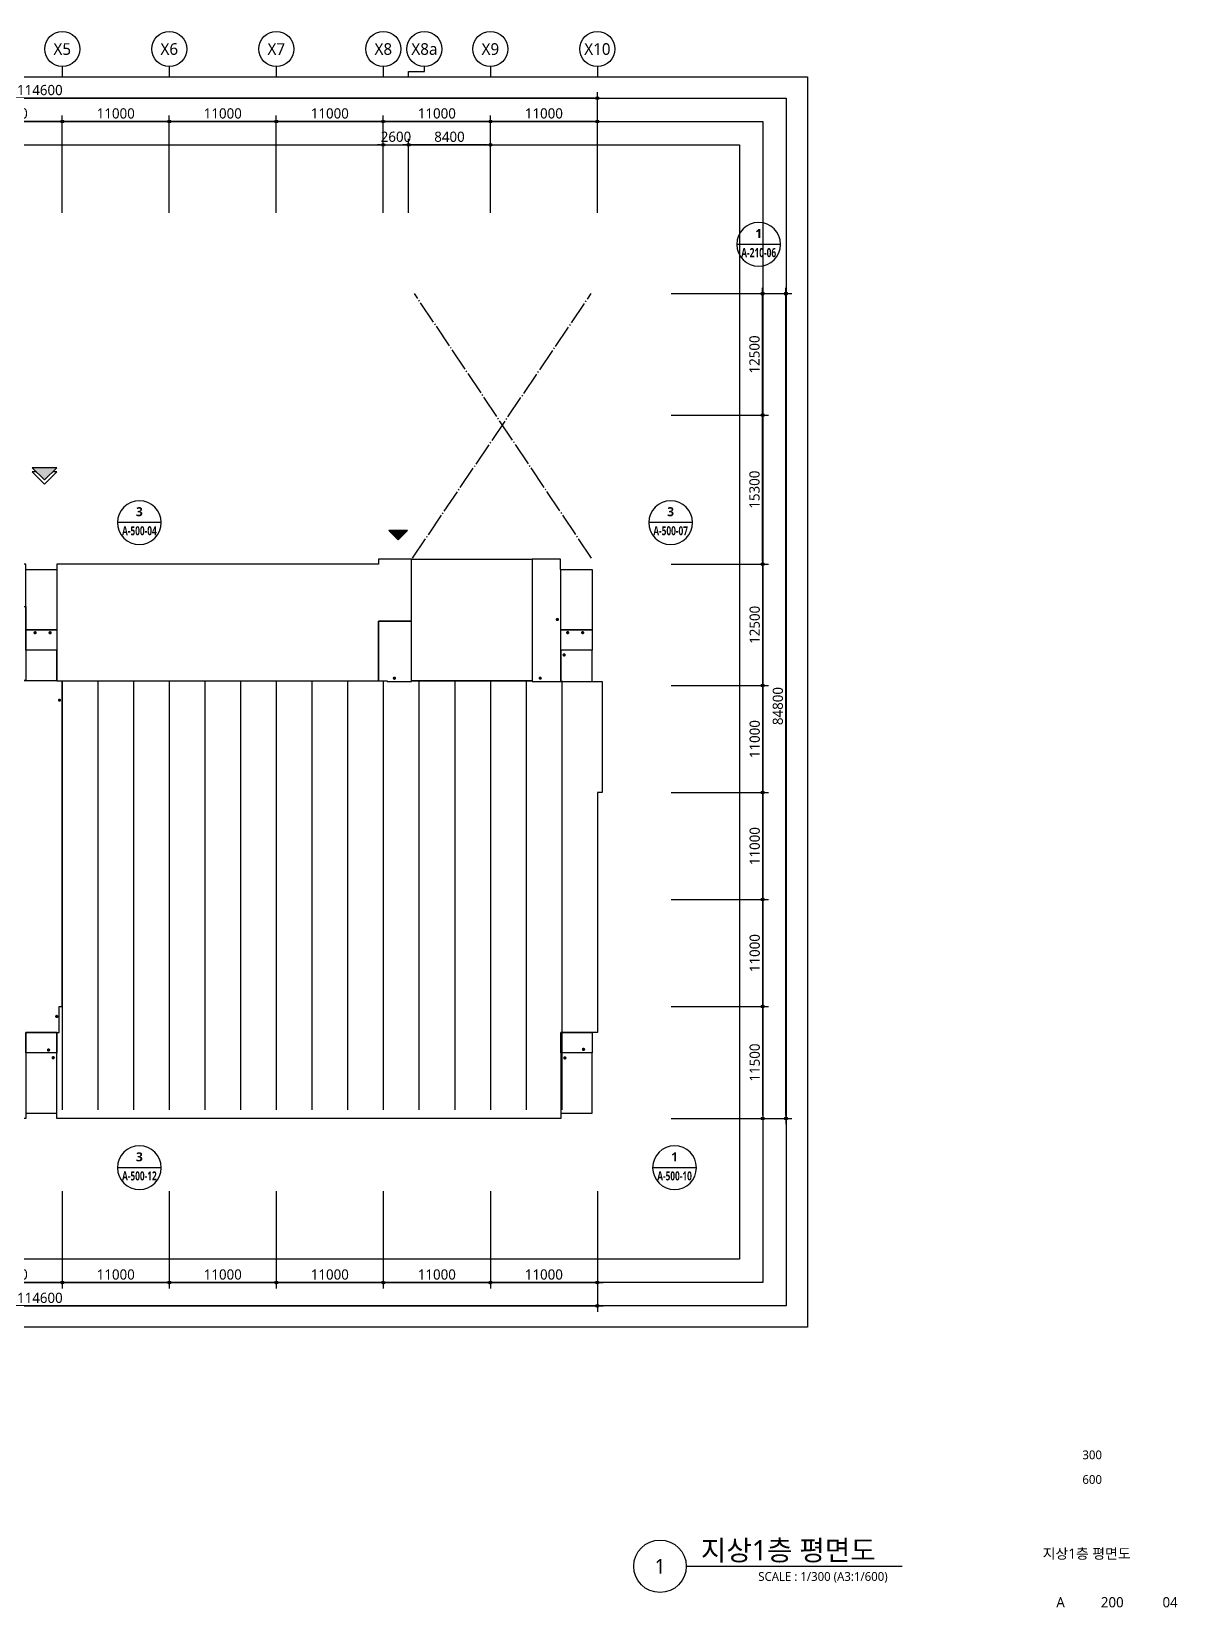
# Model space of a CAD drawing. Header units: millimetres. Extents: x -867282 to 190005487, y -1022614 to 455456909.
# Drawn here: x -753998 to -636221, y -1022614 to -860588 of the extents above; entities that cross this region are included whole.
import ezdxf
from ezdxf.enums import TextEntityAlignment as Align

# ---------------------------------------------------------------- set-up
doc = ezdxf.new("R2010")
doc.units = ezdxf.units.MM
doc.header["$LTSCALE"] = 400
doc.header["$MEASUREMENT"] = 0
doc.header["$PDSIZE"] = -10
doc.linetypes.add('STD_SHAFT', pattern=[7.3, 6, -0.5, 0.3, -0.5])
doc.layers.get('0').update_dxf_attribs({"linetype": 'CONTINUOUS'})
doc.layers.get('Defpoints').update_dxf_attribs({"color": 153, "linetype": 'CONTINUOUS'})
for name, color, linetype in [('A-ANNO-ENT', 1, 'CONTINUOUS'), ('A-ANNO-TEXT1', 7, 'CONTINUOUS'), ('A-ANNO-TITL', 7, 'CONTINUOUS'), ('A-FLOR-MARK-ARCH', 1, 'CONTINUOUS'), ('A-FLOR-OPEN-BELO', 6, 'STD_SHAFT'), ('A-ST-AXIS-BUB', 7, 'CONTINUOUS'), ('A-ST-AXIS-DIM', 7, 'CONTINUOUS'), ('AA-MKXS', 3, 'CONTINUOUS'), ('AA-XXXX-TXT1', 2, 'CONTINUOUS'), ('heb', 30, 'CONTINUOUS')]:
    doc.layers.add(name, color=color, linetype=linetype)
doc.layers.add('Defpoint', color=161, linetype='CONTINUOUS', plot=False)
doc.layers.add('면적', color=210, linetype='CONTINUOUS', plot=False)
doc.styles.add('2020음성 1차', font='')
doc.styles.add('SAMOO', font='romans.shx', dxfattribs={"bigfont": 'whgtxt.shx'})
doc.styles.add('SH_대대리576', font='malgun.ttf')
doc.styles.get('2020음성 1차').set_extended_font_data('NanumGothic', bold=True)
doc.dimstyles.new('SHP 600', dxfattribs={"dimscale": 300, "dimtxt": 3.5, "dimasz": 1, "dimexe": 2, "dimexo": 2, "dimgap": 1, "dimtad": 1, "dimdec": 0, "dimzin": 0, "dimdsep": 46, "dimtxsty": 'SH_대대리576', "dimblk": 'DIMDOT', "dimcen": 0.09, "dimclrt": 3, "dimadec": 0, "dimazin": 1, "dimtfac": 1, "dimtdec": 0, "dimtix": 1, "dimtmove": 2, "dimatfit": 0, "dimldrblk": 'DIMDOT', "dimfxl": 1, "dimtolj": 1, "dimtzin": 0, "dimarcsym": 0})

# ---------------------------------------------------------------- blocks, each defined once
blk = doc.blocks.new('DIMDOT')
at = {"color": 0}
blk.add_line((-2, 0), (2, 0), dxfattribs=at)
for radius in [0.5, 0.25]:
    blk.add_circle((0, 0), radius, dxfattribs=at)
blk = doc.blocks.new('*D659')
at = {"layer": 'A-ST-AXIS-DIM', "color": 0, "lineweight": -2, "transparency": 16777216}
for p, q in [((-810441, -879238), (-810441, -866838)), ((-696141, -867438), (-810141, -867438)), ((-695841, -879238), (-695841, -866838))]:
    blk.add_line(p, q, dxfattribs=at)
at = {"layer": 'Defpoints', "color": 0, "transparency": 16777216}
for p in [(-810441, -867438), (-810441, -879838), (-695841, -879838)]:
    blk.add_point(p, dxfattribs=at)
at = {"layer": 'A-ST-AXIS-DIM', "color": 0, "lineweight": -2, "transparency": 16777216, "xscale": 300, "yscale": 300, "zscale": 300, "rotation": 180}
blk.add_blockref('DIMDOT', (-810441, -867438), dxfattribs=at)
at = {"layer": 'A-ST-AXIS-DIM', "color": 0, "lineweight": -2, "transparency": 16777216, "xscale": 300, "yscale": 300, "zscale": 300}
blk.add_blockref('DIMDOT', (-695841, -867438), dxfattribs=at)
at = {"layer": 'A-ST-AXIS-DIM', "color": 3, "transparency": 16777216, "insert": (-753141, -866613), "char_height": 1050, "attachment_point": 5, "style": 'SH_대대리576'}
blk.add_mtext('\\A1;114600', dxfattribs=at)
blk = doc.blocks.new('*D663')
at = {"layer": 'A-ST-AXIS-DIM', "color": 0, "lineweight": -2, "transparency": 16777216}
for p, q in [((-761841, -879238), (-761841, -869238)), ((-751141, -869838), (-761541, -869838)), ((-750841, -879238), (-750841, -869238))]:
    blk.add_line(p, q, dxfattribs=at)
at = {"layer": 'Defpoints', "color": 0, "transparency": 16777216}
for p in [(-761841, -869838), (-761841, -879838), (-750841, -879838)]:
    blk.add_point(p, dxfattribs=at)
at = {"layer": 'A-ST-AXIS-DIM', "color": 0, "lineweight": -2, "transparency": 16777216, "xscale": 300, "yscale": 300, "zscale": 300, "rotation": 180}
blk.add_blockref('DIMDOT', (-761841, -869838), dxfattribs=at)
at = {"layer": 'A-ST-AXIS-DIM', "color": 0, "lineweight": -2, "transparency": 16777216, "xscale": 300, "yscale": 300, "zscale": 300}
blk.add_blockref('DIMDOT', (-750841, -869838), dxfattribs=at)
at = {"layer": 'A-ST-AXIS-DIM', "color": 3, "transparency": 16777216, "insert": (-756341, -869013), "char_height": 1050, "attachment_point": 5, "style": 'SH_대대리576'}
blk.add_mtext('\\A1;11000', dxfattribs=at)
blk = doc.blocks.new('*D664')
at = {"layer": 'A-ST-AXIS-DIM', "color": 0, "lineweight": -2, "transparency": 16777216}
for p, q in [((-750841, -879238), (-750841, -869238)), ((-740141, -869838), (-750541, -869838)), ((-739841, -879238), (-739841, -869238))]:
    blk.add_line(p, q, dxfattribs=at)
at = {"layer": 'Defpoints', "color": 0, "transparency": 16777216}
for p in [(-750841, -869838), (-750841, -879838), (-739841, -879838)]:
    blk.add_point(p, dxfattribs=at)
at = {"layer": 'A-ST-AXIS-DIM', "color": 0, "lineweight": -2, "transparency": 16777216, "xscale": 300, "yscale": 300, "zscale": 300, "rotation": 180}
blk.add_blockref('DIMDOT', (-750841, -869838), dxfattribs=at)
at = {"layer": 'A-ST-AXIS-DIM', "color": 0, "lineweight": -2, "transparency": 16777216, "xscale": 300, "yscale": 300, "zscale": 300}
blk.add_blockref('DIMDOT', (-739841, -869838), dxfattribs=at)
at = {"layer": 'A-ST-AXIS-DIM', "color": 3, "transparency": 16777216, "insert": (-745341, -869013), "char_height": 1050, "attachment_point": 5, "style": 'SH_대대리576'}
blk.add_mtext('\\A1;11000', dxfattribs=at)
blk = doc.blocks.new('*D665')
at = {"layer": 'A-ST-AXIS-DIM', "color": 0, "lineweight": -2, "transparency": 16777216}
for p, q in [((-739841, -879238), (-739841, -869238)), ((-729141, -869838), (-739541, -869838)), ((-728841, -879238), (-728841, -869238))]:
    blk.add_line(p, q, dxfattribs=at)
at = {"layer": 'Defpoints', "color": 0, "transparency": 16777216}
for p in [(-739841, -869838), (-739841, -879838), (-728841, -879838)]:
    blk.add_point(p, dxfattribs=at)
at = {"layer": 'A-ST-AXIS-DIM', "color": 0, "lineweight": -2, "transparency": 16777216, "xscale": 300, "yscale": 300, "zscale": 300, "rotation": 180}
blk.add_blockref('DIMDOT', (-739841, -869838), dxfattribs=at)
at = {"layer": 'A-ST-AXIS-DIM', "color": 0, "lineweight": -2, "transparency": 16777216, "xscale": 300, "yscale": 300, "zscale": 300}
blk.add_blockref('DIMDOT', (-728841, -869838), dxfattribs=at)
at = {"layer": 'A-ST-AXIS-DIM', "color": 3, "transparency": 16777216, "insert": (-734341, -869013), "char_height": 1050, "attachment_point": 5, "style": 'SH_대대리576'}
blk.add_mtext('\\A1;11000', dxfattribs=at)
blk = doc.blocks.new('*D666')
at = {"layer": 'A-ST-AXIS-DIM', "color": 0, "lineweight": -2, "transparency": 16777216}
for p, q in [((-728841, -879238), (-728841, -869238)), ((-718141, -869838), (-728541, -869838)), ((-717841, -879238), (-717841, -869238))]:
    blk.add_line(p, q, dxfattribs=at)
at = {"layer": 'Defpoints', "color": 0, "transparency": 16777216}
for p in [(-728841, -869838), (-728841, -879838), (-717841, -879838)]:
    blk.add_point(p, dxfattribs=at)
at = {"layer": 'A-ST-AXIS-DIM', "color": 0, "lineweight": -2, "transparency": 16777216, "xscale": 300, "yscale": 300, "zscale": 300, "rotation": 180}
blk.add_blockref('DIMDOT', (-728841, -869838), dxfattribs=at)
at = {"layer": 'A-ST-AXIS-DIM', "color": 0, "lineweight": -2, "transparency": 16777216, "xscale": 300, "yscale": 300, "zscale": 300}
blk.add_blockref('DIMDOT', (-717841, -869838), dxfattribs=at)
at = {"layer": 'A-ST-AXIS-DIM', "color": 3, "transparency": 16777216, "insert": (-723341, -869013), "char_height": 1050, "attachment_point": 5, "style": 'SH_대대리576'}
blk.add_mtext('\\A1;11000', dxfattribs=at)
blk = doc.blocks.new('*D667')
at = {"layer": 'A-ST-AXIS-DIM', "color": 0, "lineweight": -2, "transparency": 16777216}
for p, q in [((-717841, -879238), (-717841, -869238)), ((-707141, -869838), (-717541, -869838)), ((-706841, -879238), (-706841, -869238))]:
    blk.add_line(p, q, dxfattribs=at)
at = {"layer": 'Defpoints', "color": 0, "transparency": 16777216}
for p in [(-717841, -869838), (-717841, -879838), (-706841, -879838)]:
    blk.add_point(p, dxfattribs=at)
at = {"layer": 'A-ST-AXIS-DIM', "color": 0, "lineweight": -2, "transparency": 16777216, "xscale": 300, "yscale": 300, "zscale": 300, "rotation": 180}
blk.add_blockref('DIMDOT', (-717841, -869838), dxfattribs=at)
at = {"layer": 'A-ST-AXIS-DIM', "color": 0, "lineweight": -2, "transparency": 16777216, "xscale": 300, "yscale": 300, "zscale": 300}
blk.add_blockref('DIMDOT', (-706841, -869838), dxfattribs=at)
at = {"layer": 'A-ST-AXIS-DIM', "color": 3, "transparency": 16777216, "insert": (-712341, -869013), "char_height": 1050, "attachment_point": 5, "style": 'SH_대대리576'}
blk.add_mtext('\\A1;11000', dxfattribs=at)
blk = doc.blocks.new('*D668')
at = {"layer": 'A-ST-AXIS-DIM', "color": 0, "lineweight": -2, "transparency": 16777216}
for p, q in [((-706841, -879238), (-706841, -869238)), ((-696141, -869838), (-706541, -869838)), ((-695841, -879238), (-695841, -869238))]:
    blk.add_line(p, q, dxfattribs=at)
at = {"layer": 'Defpoints', "color": 0, "transparency": 16777216}
for p in [(-706841, -869838), (-706841, -879838), (-695841, -879838)]:
    blk.add_point(p, dxfattribs=at)
at = {"layer": 'A-ST-AXIS-DIM', "color": 0, "lineweight": -2, "transparency": 16777216, "xscale": 300, "yscale": 300, "zscale": 300, "rotation": 180}
blk.add_blockref('DIMDOT', (-706841, -869838), dxfattribs=at)
at = {"layer": 'A-ST-AXIS-DIM', "color": 0, "lineweight": -2, "transparency": 16777216, "xscale": 300, "yscale": 300, "zscale": 300}
blk.add_blockref('DIMDOT', (-695841, -869838), dxfattribs=at)
at = {"layer": 'A-ST-AXIS-DIM', "color": 3, "transparency": 16777216, "insert": (-701341, -869013), "char_height": 1050, "attachment_point": 5, "style": 'SH_대대리576'}
blk.add_mtext('\\A1;11000', dxfattribs=at)
blk = doc.blocks.new('*D678')
at = {"layer": 'A-ST-AXIS-DIM', "color": 0, "lineweight": -2, "transparency": 16777216}
for p, q in [((-688266, -887538), (-678266, -887538)), ((-678866, -899738), (-678866, -887838)), ((-688266, -900038), (-678266, -900038))]:
    blk.add_line(p, q, dxfattribs=at)
at = {"layer": 'Defpoints', "color": 0, "transparency": 16777216}
for p in [(-688866, -887538), (-678866, -887538), (-688866, -900038)]:
    blk.add_point(p, dxfattribs=at)
at = {"layer": 'A-ST-AXIS-DIM', "color": 0, "lineweight": -2, "transparency": 16777216, "xscale": 300, "yscale": 300, "zscale": 300}
for p, rotation in [((-678866, -887538), 90), ((-678866, -900038), 270)]:
    blk.add_blockref('DIMDOT', p, dxfattribs=dict(at, rotation=rotation))
at = {"layer": 'A-ST-AXIS-DIM', "color": 3, "transparency": 16777216, "insert": (-679691, -893788), "char_height": 1050, "attachment_point": 5, "rotation": 90, "style": 'SH_대대리576'}
blk.add_mtext('\\A1;12500', dxfattribs=at)
blk = doc.blocks.new('*D679')
at = {"layer": 'A-ST-AXIS-DIM', "color": 0, "lineweight": -2, "transparency": 16777216}
for p, q in [((-688266, -900038), (-678266, -900038)), ((-678866, -915038), (-678866, -900338)), ((-688266, -915338), (-678266, -915338))]:
    blk.add_line(p, q, dxfattribs=at)
at = {"layer": 'Defpoints', "color": 0, "transparency": 16777216}
for p in [(-688866, -900038), (-678866, -900038), (-688866, -915338)]:
    blk.add_point(p, dxfattribs=at)
at = {"layer": 'A-ST-AXIS-DIM', "color": 0, "lineweight": -2, "transparency": 16777216, "xscale": 300, "yscale": 300, "zscale": 300}
for p, rotation in [((-678866, -900038), 90), ((-678866, -915338), 270)]:
    blk.add_blockref('DIMDOT', p, dxfattribs=dict(at, rotation=rotation))
at = {"layer": 'A-ST-AXIS-DIM', "color": 3, "transparency": 16777216, "insert": (-679691, -907688), "char_height": 1050, "attachment_point": 5, "rotation": 90, "style": 'SH_대대리576'}
blk.add_mtext('\\A1;15300', dxfattribs=at)
blk = doc.blocks.new('*D680')
at = {"layer": 'A-ST-AXIS-DIM', "color": 0, "lineweight": -2, "transparency": 16777216}
for p, q in [((-688241, -915338), (-678241, -915338)), ((-678841, -927538), (-678841, -915638)), ((-688241, -927838), (-678241, -927838))]:
    blk.add_line(p, q, dxfattribs=at)
at = {"layer": 'Defpoints', "color": 0, "transparency": 16777216}
for p in [(-688841, -915338), (-678841, -915338), (-688841, -927838)]:
    blk.add_point(p, dxfattribs=at)
at = {"layer": 'A-ST-AXIS-DIM', "color": 0, "lineweight": -2, "transparency": 16777216, "xscale": 300, "yscale": 300, "zscale": 300}
for p, rotation in [((-678841, -915338), 90), ((-678841, -927838), 270)]:
    blk.add_blockref('DIMDOT', p, dxfattribs=dict(at, rotation=rotation))
at = {"layer": 'A-ST-AXIS-DIM', "color": 3, "transparency": 16777216, "insert": (-679666, -921588), "char_height": 1050, "attachment_point": 5, "rotation": 90, "style": 'SH_대대리576'}
blk.add_mtext('\\A1;12500', dxfattribs=at)
blk = doc.blocks.new('*D681')
at = {"layer": 'A-ST-AXIS-DIM', "color": 0, "lineweight": -2, "transparency": 16777216}
for p, q in [((-688241, -927838), (-678241, -927838)), ((-678841, -938538), (-678841, -928138)), ((-688241, -938838), (-678241, -938838))]:
    blk.add_line(p, q, dxfattribs=at)
at = {"layer": 'Defpoints', "color": 0, "transparency": 16777216}
for p in [(-688841, -927838), (-678841, -927838), (-688841, -938838)]:
    blk.add_point(p, dxfattribs=at)
at = {"layer": 'A-ST-AXIS-DIM', "color": 0, "lineweight": -2, "transparency": 16777216, "xscale": 300, "yscale": 300, "zscale": 300}
for p, rotation in [((-678841, -927838), 90), ((-678841, -938838), 270)]:
    blk.add_blockref('DIMDOT', p, dxfattribs=dict(at, rotation=rotation))
at = {"layer": 'A-ST-AXIS-DIM', "color": 3, "transparency": 16777216, "insert": (-679666, -933338), "char_height": 1050, "attachment_point": 5, "rotation": 90, "style": 'SH_대대리576'}
blk.add_mtext('\\A1;11000', dxfattribs=at)
blk = doc.blocks.new('*D682')
at = {"layer": 'A-ST-AXIS-DIM', "color": 0, "lineweight": -2, "transparency": 16777216}
for p, q in [((-688241, -938838), (-678241, -938838)), ((-678841, -949538), (-678841, -939138)), ((-688241, -949838), (-678241, -949838))]:
    blk.add_line(p, q, dxfattribs=at)
at = {"layer": 'Defpoints', "color": 0, "transparency": 16777216}
for p in [(-688841, -938838), (-678841, -938838), (-688841, -949838)]:
    blk.add_point(p, dxfattribs=at)
at = {"layer": 'A-ST-AXIS-DIM', "color": 0, "lineweight": -2, "transparency": 16777216, "xscale": 300, "yscale": 300, "zscale": 300}
for p, rotation in [((-678841, -938838), 90), ((-678841, -949838), 270)]:
    blk.add_blockref('DIMDOT', p, dxfattribs=dict(at, rotation=rotation))
at = {"layer": 'A-ST-AXIS-DIM', "color": 3, "transparency": 16777216, "insert": (-679666, -944338), "char_height": 1050, "attachment_point": 5, "rotation": 90, "style": 'SH_대대리576'}
blk.add_mtext('\\A1;11000', dxfattribs=at)
blk = doc.blocks.new('*D683')
at = {"layer": 'A-ST-AXIS-DIM', "color": 0, "lineweight": -2, "transparency": 16777216}
for p, q in [((-688241, -949838), (-678241, -949838)), ((-678841, -960538), (-678841, -950138)), ((-688241, -960838), (-678241, -960838))]:
    blk.add_line(p, q, dxfattribs=at)
at = {"layer": 'Defpoints', "color": 0, "transparency": 16777216}
for p in [(-688841, -949838), (-678841, -949838), (-688841, -960838)]:
    blk.add_point(p, dxfattribs=at)
at = {"layer": 'A-ST-AXIS-DIM', "color": 0, "lineweight": -2, "transparency": 16777216, "xscale": 300, "yscale": 300, "zscale": 300}
for p, rotation in [((-678841, -949838), 90), ((-678841, -960838), 270)]:
    blk.add_blockref('DIMDOT', p, dxfattribs=dict(at, rotation=rotation))
at = {"layer": 'A-ST-AXIS-DIM', "color": 3, "transparency": 16777216, "insert": (-679666, -955338), "char_height": 1050, "attachment_point": 5, "rotation": 90, "style": 'SH_대대리576'}
blk.add_mtext('\\A1;11000', dxfattribs=at)
blk = doc.blocks.new('*D684')
at = {"layer": 'A-ST-AXIS-DIM', "color": 0, "lineweight": -2, "transparency": 16777216}
for p, q in [((-688241, -960838), (-678241, -960838)), ((-678841, -972038), (-678841, -961138)), ((-688241, -972338), (-678241, -972338))]:
    blk.add_line(p, q, dxfattribs=at)
at = {"layer": 'Defpoints', "color": 0, "transparency": 16777216}
for p in [(-688841, -960838), (-678841, -960838), (-688841, -972338)]:
    blk.add_point(p, dxfattribs=at)
at = {"layer": 'A-ST-AXIS-DIM', "color": 0, "lineweight": -2, "transparency": 16777216, "xscale": 300, "yscale": 300, "zscale": 300}
for p, rotation in [((-678841, -960838), 90), ((-678841, -972338), 270)]:
    blk.add_blockref('DIMDOT', p, dxfattribs=dict(at, rotation=rotation))
at = {"layer": 'A-ST-AXIS-DIM', "color": 3, "transparency": 16777216, "insert": (-679666, -966588), "char_height": 1050, "attachment_point": 5, "rotation": 90, "style": 'SH_대대리576'}
blk.add_mtext('\\A1;11500', dxfattribs=at)
blk = doc.blocks.new('*D685')
at = {"layer": 'A-ST-AXIS-DIM', "color": 0, "lineweight": -2, "transparency": 16777216}
for p, q in [((-688241, -887538), (-675866, -887538)), ((-676466, -972038), (-676466, -887838)), ((-688241, -972338), (-675866, -972338))]:
    blk.add_line(p, q, dxfattribs=at)
at = {"layer": 'Defpoints', "color": 0, "transparency": 16777216}
for p in [(-688841, -887538), (-676466, -887538), (-688841, -972338)]:
    blk.add_point(p, dxfattribs=at)
at = {"layer": 'A-ST-AXIS-DIM', "color": 0, "lineweight": -2, "transparency": 16777216, "xscale": 300, "yscale": 300, "zscale": 300}
for p, rotation in [((-676466, -887538), 90), ((-676466, -972338), 270)]:
    blk.add_blockref('DIMDOT', p, dxfattribs=dict(at, rotation=rotation))
at = {"layer": 'A-ST-AXIS-DIM', "color": 3, "transparency": 16777216, "insert": (-677291, -929938), "char_height": 1050, "attachment_point": 5, "rotation": 90, "style": 'SH_대대리576'}
blk.add_mtext('\\A1;84800', dxfattribs=at)
blk = doc.blocks.new('*D686')
at = {"layer": 'A-ST-AXIS-DIM', "color": 0, "lineweight": -2, "transparency": 16777216}
for p, q in [((-706841, -979810), (-706841, -989810)), ((-695841, -979810), (-695841, -989810)), ((-706541, -989210), (-696141, -989210))]:
    blk.add_line(p, q, dxfattribs=at)
at = {"layer": 'Defpoints', "color": 0, "transparency": 16777216}
for p in [(-706841, -979210), (-695841, -979210), (-695841, -989210)]:
    blk.add_point(p, dxfattribs=at)
at = {"layer": 'A-ST-AXIS-DIM', "color": 0, "lineweight": -2, "transparency": 16777216, "xscale": 300, "yscale": 300, "zscale": 300, "rotation": 180}
blk.add_blockref('DIMDOT', (-706841, -989210), dxfattribs=at)
at = {"layer": 'A-ST-AXIS-DIM', "color": 0, "lineweight": -2, "transparency": 16777216, "xscale": 300, "yscale": 300, "zscale": 300}
blk.add_blockref('DIMDOT', (-695841, -989210), dxfattribs=at)
at = {"layer": 'A-ST-AXIS-DIM', "color": 3, "transparency": 16777216, "insert": (-701341, -988385), "char_height": 1050, "attachment_point": 5, "style": 'SH_대대리576'}
blk.add_mtext('\\A1;11000', dxfattribs=at)
blk = doc.blocks.new('*D687')
at = {"layer": 'A-ST-AXIS-DIM', "color": 0, "lineweight": -2, "transparency": 16777216}
for p, q in [((-717841, -979810), (-717841, -989810)), ((-706841, -979810), (-706841, -989810)), ((-717541, -989210), (-707141, -989210))]:
    blk.add_line(p, q, dxfattribs=at)
at = {"layer": 'Defpoints', "color": 0, "transparency": 16777216}
for p in [(-717841, -979210), (-706841, -979210), (-706841, -989210)]:
    blk.add_point(p, dxfattribs=at)
at = {"layer": 'A-ST-AXIS-DIM', "color": 0, "lineweight": -2, "transparency": 16777216, "xscale": 300, "yscale": 300, "zscale": 300, "rotation": 180}
blk.add_blockref('DIMDOT', (-717841, -989210), dxfattribs=at)
at = {"layer": 'A-ST-AXIS-DIM', "color": 0, "lineweight": -2, "transparency": 16777216, "xscale": 300, "yscale": 300, "zscale": 300}
blk.add_blockref('DIMDOT', (-706841, -989210), dxfattribs=at)
at = {"layer": 'A-ST-AXIS-DIM', "color": 3, "transparency": 16777216, "insert": (-712341, -988385), "char_height": 1050, "attachment_point": 5, "style": 'SH_대대리576'}
blk.add_mtext('\\A1;11000', dxfattribs=at)
blk = doc.blocks.new('*D688')
at = {"layer": 'A-ST-AXIS-DIM', "color": 0, "lineweight": -2, "transparency": 16777216}
for p, q in [((-728841, -979810), (-728841, -989810)), ((-717841, -979810), (-717841, -989810)), ((-728541, -989210), (-718141, -989210))]:
    blk.add_line(p, q, dxfattribs=at)
at = {"layer": 'Defpoints', "color": 0, "transparency": 16777216}
for p in [(-728841, -979210), (-717841, -979210), (-717841, -989210)]:
    blk.add_point(p, dxfattribs=at)
at = {"layer": 'A-ST-AXIS-DIM', "color": 0, "lineweight": -2, "transparency": 16777216, "xscale": 300, "yscale": 300, "zscale": 300, "rotation": 180}
blk.add_blockref('DIMDOT', (-728841, -989210), dxfattribs=at)
at = {"layer": 'A-ST-AXIS-DIM', "color": 0, "lineweight": -2, "transparency": 16777216, "xscale": 300, "yscale": 300, "zscale": 300}
blk.add_blockref('DIMDOT', (-717841, -989210), dxfattribs=at)
at = {"layer": 'A-ST-AXIS-DIM', "color": 3, "transparency": 16777216, "insert": (-723341, -988385), "char_height": 1050, "attachment_point": 5, "style": 'SH_대대리576'}
blk.add_mtext('\\A1;11000', dxfattribs=at)
blk = doc.blocks.new('*D689')
at = {"layer": 'A-ST-AXIS-DIM', "color": 0, "lineweight": -2, "transparency": 16777216}
for p, q in [((-739841, -979810), (-739841, -989810)), ((-728841, -979810), (-728841, -989810)), ((-739541, -989210), (-729141, -989210))]:
    blk.add_line(p, q, dxfattribs=at)
at = {"layer": 'Defpoints', "color": 0, "transparency": 16777216}
for p in [(-739841, -979210), (-728841, -979210), (-728841, -989210)]:
    blk.add_point(p, dxfattribs=at)
at = {"layer": 'A-ST-AXIS-DIM', "color": 0, "lineweight": -2, "transparency": 16777216, "xscale": 300, "yscale": 300, "zscale": 300, "rotation": 180}
blk.add_blockref('DIMDOT', (-739841, -989210), dxfattribs=at)
at = {"layer": 'A-ST-AXIS-DIM', "color": 0, "lineweight": -2, "transparency": 16777216, "xscale": 300, "yscale": 300, "zscale": 300}
blk.add_blockref('DIMDOT', (-728841, -989210), dxfattribs=at)
at = {"layer": 'A-ST-AXIS-DIM', "color": 3, "transparency": 16777216, "insert": (-734341, -988385), "char_height": 1050, "attachment_point": 5, "style": 'SH_대대리576'}
blk.add_mtext('\\A1;11000', dxfattribs=at)
blk = doc.blocks.new('*D690')
at = {"layer": 'A-ST-AXIS-DIM', "color": 0, "lineweight": -2, "transparency": 16777216}
for p, q in [((-750841, -979810), (-750841, -989810)), ((-739841, -979810), (-739841, -989810)), ((-750541, -989210), (-740141, -989210))]:
    blk.add_line(p, q, dxfattribs=at)
at = {"layer": 'Defpoints', "color": 0, "transparency": 16777216}
for p in [(-750841, -979210), (-739841, -979210), (-739841, -989210)]:
    blk.add_point(p, dxfattribs=at)
at = {"layer": 'A-ST-AXIS-DIM', "color": 0, "lineweight": -2, "transparency": 16777216, "xscale": 300, "yscale": 300, "zscale": 300, "rotation": 180}
blk.add_blockref('DIMDOT', (-750841, -989210), dxfattribs=at)
at = {"layer": 'A-ST-AXIS-DIM', "color": 0, "lineweight": -2, "transparency": 16777216, "xscale": 300, "yscale": 300, "zscale": 300}
blk.add_blockref('DIMDOT', (-739841, -989210), dxfattribs=at)
at = {"layer": 'A-ST-AXIS-DIM', "color": 3, "transparency": 16777216, "insert": (-745341, -988385), "char_height": 1050, "attachment_point": 5, "style": 'SH_대대리576'}
blk.add_mtext('\\A1;11000', dxfattribs=at)
blk = doc.blocks.new('*D691')
at = {"layer": 'A-ST-AXIS-DIM', "color": 0, "lineweight": -2, "transparency": 16777216}
for p, q in [((-761841, -979810), (-761841, -989810)), ((-750841, -979810), (-750841, -989810)), ((-761541, -989210), (-751141, -989210))]:
    blk.add_line(p, q, dxfattribs=at)
at = {"layer": 'Defpoints', "color": 0, "transparency": 16777216}
for p in [(-761841, -979210), (-750841, -979210), (-750841, -989210)]:
    blk.add_point(p, dxfattribs=at)
at = {"layer": 'A-ST-AXIS-DIM', "color": 0, "lineweight": -2, "transparency": 16777216, "xscale": 300, "yscale": 300, "zscale": 300, "rotation": 180}
blk.add_blockref('DIMDOT', (-761841, -989210), dxfattribs=at)
at = {"layer": 'A-ST-AXIS-DIM', "color": 0, "lineweight": -2, "transparency": 16777216, "xscale": 300, "yscale": 300, "zscale": 300}
blk.add_blockref('DIMDOT', (-750841, -989210), dxfattribs=at)
at = {"layer": 'A-ST-AXIS-DIM', "color": 3, "transparency": 16777216, "insert": (-756341, -988385), "char_height": 1050, "attachment_point": 5, "style": 'SH_대대리576'}
blk.add_mtext('\\A1;11000', dxfattribs=at)
blk = doc.blocks.new('*D696')
at = {"layer": 'A-ST-AXIS-DIM', "color": 0, "lineweight": -2, "transparency": 16777216}
for p, q in [((-810441, -979810), (-810441, -992210)), ((-695841, -979810), (-695841, -992210)), ((-810141, -991610), (-696141, -991610))]:
    blk.add_line(p, q, dxfattribs=at)
at = {"layer": 'Defpoints', "color": 0, "transparency": 16777216}
for p in [(-810441, -979210), (-695841, -979210), (-695841, -991610)]:
    blk.add_point(p, dxfattribs=at)
at = {"layer": 'A-ST-AXIS-DIM', "color": 0, "lineweight": -2, "transparency": 16777216, "xscale": 300, "yscale": 300, "zscale": 300, "rotation": 180}
blk.add_blockref('DIMDOT', (-810441, -991610), dxfattribs=at)
at = {"layer": 'A-ST-AXIS-DIM', "color": 0, "lineweight": -2, "transparency": 16777216, "xscale": 300, "yscale": 300, "zscale": 300}
blk.add_blockref('DIMDOT', (-695841, -991610), dxfattribs=at)
at = {"layer": 'A-ST-AXIS-DIM', "color": 3, "transparency": 16777216, "insert": (-753141, -990785), "char_height": 1050, "attachment_point": 5, "style": 'SH_대대리576'}
blk.add_mtext('\\A1;114600', dxfattribs=at)
blk = doc.blocks.new('A-ST-AXIS-BUB-1')
at = {"layer": 'A-ST-AXIS-BUB'}
blk.add_line((0, 350), (0, 0), dxfattribs=at)
blk.add_circle((0, 950), 600, dxfattribs=at)
blk = doc.blocks.new('*U392')
at = {"layer": 'AA-MKXS', "color": 3, "linetype": 'Continuous', "ltscale": 5}
blk.add_line((-5.999976, 0), (5.999976, 0), dxfattribs=at)
blk.add_circle((0, 0), 5.999976, dxfattribs=at)
at = {"layer": 'AA-MKXS', "style": 'SAMOO', "width": 0.85}
blk.add_attdef('ViewNUM', text='', height=2.5, dxfattribs=at).set_placement((0, 1), align=Align.BOTTOM_CENTER)
blk.add_attdef('SheetNUM', text='', height=2.5, dxfattribs=at).set_placement((0, -1), align=Align.TOP_CENTER)
blk = doc.blocks.new('*U394')
at = {"layer": 'A-ANNO-TITL'}
blk.add_line((0, 0), (3700, 0), dxfattribs=at)
blk.add_circle((-450, 0), 450, dxfattribs=at)
at = {"layer": 'AA-XXXX-TXT1', "style": 'SH_대대리576'}
blk.add_attdef('DWG.TITLE', (250, 100), '', height=350, dxfattribs=at)
at = {"layer": 'AA-XXXX-TXT1', "color": 7, "style": 'SH_대대리576'}
blk.add_attdef('NO1', text='', height=300, dxfattribs=at).set_placement((-450, 0), align=Align.MIDDLE)
at = {"layer": 'AA-XXXX-TXT1', "style": 'SH_대대리576'}
blk.add_attdef('SCALE', text='', height=150, dxfattribs=at).set_placement((3450, -100), align=Align.TOP_RIGHT)
blk = doc.blocks.new('*D697')
at = {"layer": 'A-ST-AXIS-DIM', "color": 0, "lineweight": -2, "transparency": 16777216}
for p, q in [((-717841, -879238), (-717841, -871638)), ((-715241, -879238), (-715241, -871638)), ((-718141, -872238), (-718441, -872238)), ((-717841, -872238), (-715241, -872238)), ((-714941, -872238), (-714641, -872238))]:
    blk.add_line(p, q, dxfattribs=at)
at = {"layer": 'Defpoints', "color": 0, "transparency": 16777216}
for p in [(-715241, -872238), (-717841, -879838), (-715241, -879838)]:
    blk.add_point(p, dxfattribs=at)
at = {"layer": 'A-ST-AXIS-DIM', "color": 0, "lineweight": -2, "transparency": 16777216, "xscale": 300, "yscale": 300, "zscale": 300}
blk.add_blockref('DIMDOT', (-717841, -872238), dxfattribs=at)
at = {"layer": 'A-ST-AXIS-DIM', "color": 0, "lineweight": -2, "transparency": 16777216, "xscale": 300, "yscale": 300, "zscale": 300, "rotation": 180}
blk.add_blockref('DIMDOT', (-715241, -872238), dxfattribs=at)
at = {"layer": 'A-ST-AXIS-DIM', "color": 3, "transparency": 16777216, "insert": (-716541, -871413), "char_height": 1050, "attachment_point": 5, "style": 'SH_대대리576'}
blk.add_mtext('\\A1;2600', dxfattribs=at)
blk = doc.blocks.new('*D698')
at = {"layer": 'A-ST-AXIS-DIM', "color": 0, "lineweight": -2, "transparency": 16777216}
for p, q in [((-715241, -879238), (-715241, -871638)), ((-706841, -879238), (-706841, -871638)), ((-707141, -872238), (-714941, -872238))]:
    blk.add_line(p, q, dxfattribs=at)
at = {"layer": 'Defpoints', "color": 0, "transparency": 16777216}
for p in [(-715241, -872238), (-715241, -879838), (-706841, -879838)]:
    blk.add_point(p, dxfattribs=at)
at = {"layer": 'A-ST-AXIS-DIM', "color": 0, "lineweight": -2, "transparency": 16777216, "xscale": 300, "yscale": 300, "zscale": 300, "rotation": 180}
blk.add_blockref('DIMDOT', (-715241, -872238), dxfattribs=at)
at = {"layer": 'A-ST-AXIS-DIM', "color": 0, "lineweight": -2, "transparency": 16777216, "xscale": 300, "yscale": 300, "zscale": 300}
blk.add_blockref('DIMDOT', (-706841, -872238), dxfattribs=at)
at = {"layer": 'A-ST-AXIS-DIM', "color": 3, "transparency": 16777216, "insert": (-711041, -871413), "char_height": 1050, "attachment_point": 5, "style": 'SH_대대리576'}
blk.add_mtext('\\A1;8400', dxfattribs=at)
blk = doc.blocks.new('G$C103DFDC3')
blk.add_line((92200, 51120, 103000), (95600, 51120))
at = {"layer": '면적'}
for points in [[(20000, 48025), (20000, 45000), (53400, 45000), (53400, 52620), (55950, 52620), (55950, 57000), (20000, 57000), (19450, 57000), (19450, 48025), (20000, 48025)], [(95600, 57500), (92200, 57500), (92200, 57000), (60200, 57000), (59150, 57000), (59150, 48025), (59150, 48025), (59150, 45000), (92200, 45000), (92200, 51120), (95600, 51120)], [(95600, 57500), (108000, 57500), (108000, 45000), (95600, 45000)], [(108000, 57500), (108000, 44925), (110950, 44925), (110950, 56450), (110900, 56450), (110900, 56600), (110900, 57500)], [(16250, 56450), (19450, 56450), (19450, 50250), (16250, 50250)], [(59150, 50250), (55950, 50250), (55950, 56450), (59150, 56450)], [(114150, 50250), (110950, 50250), (110950, 56450), (114150, 56450)], [(12900, 6550), (16250, 6550), (16250, 6750), (18500, 6750), (18500, 8850), (16250, 8850), (16250, 8800), (14800, 8800), (14800, 11500), (15200, 11500), (15200, 45000), (20000, 45000), (20000, 48025), (19450, 48025), (19450, 48150), (16250, 48150), (16250, 54100), (13100, 54100), (13100, 45600), (8525, 45600), (8525, 40100), (7400, 40100), (7400, 37200), (13100, 37200), (13100, 16300), (7600, 16300), (7600, 14300), (8600, 14300), (8600, 12900), (10100, 12900), (10100, 14300), (13100, 14300), (13100, 11200), (12900, 11200), (12900, 6550)], [(13100, 54100), (10100, 54100), (10100, 51420), (13100, 51420)], [(55950, 45025), (53400, 45025), (53400, 52620), (55950, 52620)], [(10100, 51420), (10100, 49500), (12210, 49500), (12210, 50270), (13100, 50270), (13100, 51420)], [(12210, 50270), (13100, 50270), (13100, 49500), (12210, 49500)], [(16250, 50250), (19450, 50250), (19450, 48150), (16250, 48150)], [(59150, 48150), (55950, 48150), (55950, 50250), (59150, 50250)], [(92200, 45000), (93100, 45000), (93100, 44925), (95600, 44925), (95600, 51120), (92200, 51120)], [(114150, 48150), (110950, 48150), (110950, 50250), (114150, 50250)], [(7200, 49500), (13100, 49500), (13100, 45600), (7200, 45600)], [(55950, 48150), (55950, 45025), (59150, 45025), (59150, 48025), (59150, 48025), (59150, 48150)], [(110950, 48150), (110950, 44925), (114150, 44925), (114150, 48025), (114150, 48025), (114150, 48150)], [(15200, 45000), (53400, 45000), (53400, 45025), (59150, 45025), (59150, 45000), (93100, 45000), (93100, 44925), (95600, 44925), (95600, 45000), (108000, 45000), (108000, 44925), (115200, 44925), (115200, 33500), (114700, 33500), (114700, 8850), (110950, 8850), (110950, 0), (59150, 0), (59150, 8850), (55950, 8850), (55950, 0), (19450, 0), (19450, 10950), (17400, 10950), (17400, 11500), (17400, 11500), (17400, 15800), (17400, 15800), (17400, 22800), (15200, 22800), (15200, 34000), (19355, 34000), (19355, 37125), (18355, 37125), (18355, 38025), (19355, 38025), (19355, 41675), (15200, 41675)], [(15200, 41675), (19355, 41675), (19355, 38025), (18355, 38025), (18355, 37125), (19355, 37125), (19355, 34000), (15200, 34000)], [(0, 20000), (0, 37200), (13100, 37200), (13100, 20000)], [(15200, 22800), (15200, 11500), (16250, 11500), (16250, 10950), (17400, 10950), (17400, 22725), (17400, 22800)], [(7600, 14300), (7600, 20000), (0, 20000), (0, 12850), (1900, 12850), (1900, 11200), (4700, 11200), (4700, 14300)], [(7600, 20000), (13100, 20000), (13100, 16300), (7600, 16300)], [(4700, 14300), (4700, 11200), (7600, 11200), (7600, 11600), (8600, 11600), (8600, 14300)], [(9500, 12900), (9500, 11200), (13100, 11200), (13100, 14300), (10100, 14300), (10100, 12900)], [(14800, 11500), (16250, 11500), (16250, 8800), (14800, 8800)], [(16250, 10950), (19450, 10950), (19450, 8850), (16250, 8850)], [(19450, 6750), (18500, 6750), (18500, 8850), (19450, 8850)], [(55950, 8850), (59150, 8850), (59150, 6750), (55950, 6750)], [(110950, 8850), (114150, 8850), (114150, 6750), (110950, 6750)], [(16250, 6750), (19450, 6750), (19450, 550), (16250, 550)], [(55950, 6750), (55950, 6750), (55950, 6750), (55950, 550), (59150, 550), (59150, 6750), (59150, 6750)], [(114150, 6750), (114150, 6750), (114150, 6750), (110950, 6750), (110950, 550), (114150, 550)]]:
    blk.add_lwpolyline(points, close=True, dxfattribs=at)
for points in [[(10100, 51420), (10100, 51420), (10100, 49500), (10100, 49500), (7200, 49500), (7200, 45600), (5200, 45600), (5200, 54100), (10100, 54100), (10100, 51420)], [(59150, 8850), (59400, 8850), (59400, 11500), (59700, 11500), (59700, 45000)]]:
    blk.add_lwpolyline(points, dxfattribs=at)
at = {"layer": '면적', "elevation": 103000}
blk.add_lwpolyline([(18355, 38025), (19355, 38025), (19355, 37125), (18355, 37125)], close=True, dxfattribs=at)

msp = doc.modelspace()

# ---------------------------------------------------------------- hatches: boundary and pattern name
at = {"layer": 'A-ANNO-ENT'}
for points in [[(-753921.6, -905438.2), (-751404.8, -905438.2), (-752663.2, -906696.6)], [(-717284.3, -911879.9), (-715348.3, -911879.9), (-716316.3, -912847.9)]]:
    msp.add_hatch(color=256, dxfattribs=at).paths.add_polyline_path(points)

# ---------------------------------------------------------------- linework, layer by layer
msp.add_line((-702541.2, -927413.3), (-700577.1, -927413.3))
for points in [[(-751404.8, -905438.2), (-753921.6, -905438.2), (-752663.2, -906696.6)], [(-715348.3, -911879.9), (-717284.3, -911879.9), (-716316.3, -912847.9)]]:
    msp.add_lwpolyline(points, close=True, dxfattribs=at)
msp.add_lwpolyline([(-753502.2, -905857.7), (-753921.6, -905857.7), (-752663.2, -907116.1), (-751404.8, -905857.7), (-751824.3, -905857.7)], dxfattribs=at)
at = {"layer": 'A-FLOR-MARK-ARCH', "const_width": 168.8}
for points in [[(-700036.8, -921042.2, 1), (-699868.1, -921042.2, 1)], [(-753718.5, -922397.5, 1), (-753549.7, -922397.5, 1)], [(-752176.4, -922397.5, 1), (-752007.6, -922397.5, 1)], [(-698977.8, -922390.7, 1), (-698809.1, -922390.7, 1)], [(-697440.8, -922390.7, 1), (-697272.1, -922390.7, 1)], [(-699342.3, -924683.5, 1), (-699173.6, -924683.5, 1)], [(-716788.4, -927079.4, 1), (-716619.7, -927079.4, 1)], [(-701802.6, -927071.3, 1), (-701633.9, -927071.3, 1)], [(-751209.9, -929331.5, 1), (-751041.1, -929331.5, 1)], [(-751493, -961846.5, 1), (-751324.3, -961846.5, 1)], [(-752334.1, -965301.7, 1), (-752165.3, -965301.7, 1)], [(-697347.4, -965233.8, 1), (-697178.6, -965233.8, 1)], [(-751853.6, -966091.9, 1), (-751684.9, -966091.9, 1)], [(-699263.2, -966114.7, 1), (-699094.4, -966114.7, 1)]]:
    msp.add_lwpolyline(points, format="xyb", close=True, dxfattribs=at)
at = {"layer": 'A-FLOR-OPEN-BELO'}
for p, q in [((-714841.2, -914738.3), (-696476.9, -887538.3)), ((-696441.2, -914738.3), (-714629.4, -887534))]:
    msp.add_line(p, q, dxfattribs=at)
at = {"layer": 'A-ST-AXIS-BUB'}
msp.add_lwpolyline([(-715241.2, -865238.3), (-715241.2, -864713.3), (-713618.3, -864713.3), (-713618.3, -864188.3)], dxfattribs=at)
msp.add_circle((-713618.3, -862388.3), 1800, dxfattribs=at)
at = {"layer": 'Defpoint'}
for points in [[(-674241.2, -993809.8), (-845441.2, -993809.8), (-845441.2, -865238.3), (-674241.2, -865238.3)], [(-676441.2, -991609.8), (-843241.2, -991609.8), (-843241.2, -867438.3), (-676441.2, -867438.3)], [(-678841.2, -989209.8), (-840841.2, -989209.8), (-840841.2, -869838.3), (-678841.2, -869838.3)], [(-681241.2, -986809.8), (-838441.2, -986809.8), (-838441.2, -872238.3), (-681241.2, -872238.3)]]:
    msp.add_lwpolyline(points, close=True, dxfattribs=at)
at = {"layer": 'heb'}
for points in [[(-750841.2, -927338.3), (-750841.2, -971438.3)], [(-747174.6, -927338.3), (-747174.6, -971438.3)], [(-743507.9, -927338.3), (-743507.9, -971438.3)], [(-739841.2, -927338.3), (-739841.2, -971438.3)], [(-736174.6, -927338.3), (-736174.6, -971438.3)], [(-732507.9, -927338.3), (-732507.9, -971438.3)], [(-728841.2, -927338.3), (-728841.2, -971438.3)], [(-725174.6, -927338.3), (-725174.6, -971438.3)], [(-721507.9, -927338.3), (-721507.9, -971438.3)], [(-717841.2, -927338.3), (-717841.2, -971438.3)], [(-714174.6, -927338.3), (-714174.6, -971438.3)], [(-710507.9, -927338.3), (-710507.9, -971438.3)], [(-706841.2, -927338.3), (-706841.2, -971438.3)], [(-703174.6, -927338.3), (-703174.6, -971438.3)], [(-699507.9, -927338.3), (-699507.9, -971438.3)]]:
    msp.add_lwpolyline(points, dxfattribs=at)

# ---------------------------------------------------------------- block references
ref = msp.add_blockref('*U392', (-679259.5, -882474.9), dxfattribs=dict(xscale=-375.0015000059622, yscale=375.0015000059622, zscale=375.0015000059622))
ref.add_attrib('SheetNUM', 'A-210-06', dxfattribs={"layer": 'AA-MKXS', "height": 937.5, "style": '2020음성 1차', "width": 0.7}).set_placement((-679259.5, -882849.9), align=Align.TOP_CENTER)
ref.add_attrib('ViewNUM', '1', dxfattribs={"layer": 'AA-MKXS', "height": 937.5, "style": '2020음성 1차'}).set_placement((-679259.5, -882099.9), align=Align.BOTTOM_CENTER)
ref = msp.add_blockref('*U392', (-742909.5, -911074.9), dxfattribs=dict(xscale=-375.0015000059622, yscale=375.0015000059622, zscale=375.0015000059622))
ref.add_attrib('SheetNUM', 'A-500-04', dxfattribs={"layer": 'AA-MKXS', "height": 930, "style": '2020음성 1차', "width": 0.7}).set_placement((-742909.5, -911449.9, 103000), align=Align.TOP_CENTER)
ref.add_attrib('ViewNUM', '3', dxfattribs={"layer": 'AA-MKXS', "height": 930, "style": '2020음성 1차'}).set_placement((-742909.5, -910699.9, 103000), align=Align.BOTTOM_CENTER)
ref = msp.add_blockref('*U392', (-688309.5, -911074.9), dxfattribs=dict(xscale=-375.0015000059622, yscale=375.0015000059622, zscale=375.0015000059622))
ref.add_attrib('SheetNUM', 'A-500-07', dxfattribs={"layer": 'AA-MKXS', "height": 930, "style": '2020음성 1차', "width": 0.7}).set_placement((-688309.5, -911449.9, 103000), align=Align.TOP_CENTER)
ref.add_attrib('ViewNUM', '3', dxfattribs={"layer": 'AA-MKXS', "height": 930, "style": '2020음성 1차'}).set_placement((-688309.5, -910699.9, 103000), align=Align.BOTTOM_CENTER)
msp.add_blockref('G$C103DFDC3', (-810541.2, -972338.3))
ref = msp.add_blockref('*U392', (-742909.5, -977401.8), dxfattribs=dict(xscale=-375.0015000059622, yscale=375.0015000059622, zscale=375.0015000059622))
ref.add_attrib('SheetNUM', 'A-500-12', dxfattribs={"layer": 'AA-MKXS', "height": 930, "style": '2020음성 1차', "width": 0.7}).set_placement((-742909.5, -977776.8), align=Align.TOP_CENTER)
ref.add_attrib('ViewNUM', '3', dxfattribs={"layer": 'AA-MKXS', "height": 930, "style": '2020음성 1차'}).set_placement((-742909.5, -977026.8), align=Align.BOTTOM_CENTER)
ref = msp.add_blockref('*U392', (-687909.5, -977401.8), dxfattribs=dict(xscale=-375.0015000059622, yscale=375.0015000059622, zscale=375.0015000059622))
ref.add_attrib('SheetNUM', 'A-500-10', dxfattribs={"layer": 'AA-MKXS', "height": 930, "style": '2020음성 1차', "width": 0.7}).set_placement((-687909.5, -977776.8), align=Align.TOP_CENTER)
ref.add_attrib('ViewNUM', '1', dxfattribs={"layer": 'AA-MKXS', "height": 930, "style": '2020음성 1차'}).set_placement((-687909.5, -977026.8), align=Align.BOTTOM_CENTER)
ref = msp.add_blockref('*U394', (-686704.8, -1018376.8), dxfattribs=dict(xscale=6, yscale=6, zscale=6))
ref.add_attrib('SCALE', 'SCALE : 1/300 (A3:1/600)', dxfattribs={"layer": 'A-ANNO-TITL', "height": 900, "style": 'SH_대대리576'}).set_placement((-666004.6, -1018976.8), align=Align.TOP_RIGHT)
ref.add_attrib('DWG.TITLE', '지상1층 평면도', (-685204.8, -1017776.8), dxfattribs={"layer": 'A-ANNO-TITL', "height": 2087.45, "style": 'SH_대대리576'})
ref.add_attrib('NO1', '1', dxfattribs={"layer": 'A-ANNO-TITL', "color": 7, "height": 1500, "style": 'SH_대대리576'}).set_placement((-689404.8, -1018376.8), align=Align.MIDDLE)
at = {"layer": 'A-ST-AXIS-BUB', "xscale": 3, "yscale": 3, "zscale": 3}
for p in [(-750841.2, -865238.3), (-739841.2, -865238.3), (-728841.2, -865238.3), (-717841.2, -865238.3), (-706841.2, -865238.3), (-695841.2, -865238.3)]:
    msp.add_blockref('A-ST-AXIS-BUB-1', p, dxfattribs=at)

# ---------------------------------------------------------------- texts
at = {"layer": 'A-ANNO-TEXT1', "style": 'SH_대대리576'}
for s, p in [('X5', (-750841.2, -862388.3)), ('X6', (-739841.2, -862388.3)), ('X7', (-728841.2, -862388.3)), ('X8', (-717841.2, -862388.3)), ('X8a', (-713618.3, -862388.3)), ('X9', (-706841.2, -862388.3)), ('X10', (-695841.2, -862388.3))]:
    msp.add_text(s, height=1200, dxfattribs=at).set_placement(p, align=Align.MIDDLE_CENTER)
at = {"layer": 'A-ANNO-TITL', "style": 'SH_대대리576'}
for s, height, p in [('300', 900, (-644987.5, -1006921.3)), ('600', 900, (-644987.5, -1009454.5)), ('지상1층 평면도', 1050, (-645552.8, -1017062.9)), ('A', 1050, (-648235.5, -1022073.4)), ('200', 1050, (-642922.2, -1022073.4)), ('04', 1050, (-636975.8, -1022073.4))]:
    msp.add_text(s, height=height, dxfattribs=at).set_placement(p, align=Align.MIDDLE)

# ---------------------------------------------------------------- dimensions: what is measured, and where the dimension line sits
at = {"layer": 'A-ST-AXIS-DIM'}
for base, p1, p2, picture, middle in [((-810441.2, -867438.3), (-695841.2, -879838.3), (-810441.2, -879838.3), '*D659', (-753141.2, -866613.3)), ((-761841.2, -869838.3), (-750841.2, -879838.3), (-761841.2, -879838.3), '*D663', (-756341.2, -869013.3)), ((-750841.2, -869838.3), (-739841.2, -879838.3), (-750841.2, -879838.3), '*D664', (-745341.2, -869013.3)), ((-739841.2, -869838.3), (-728841.2, -879838.3), (-739841.2, -879838.3), '*D665', (-734341.2, -869013.3)), ((-728841.2, -869838.3), (-717841.2, -879838.3), (-728841.2, -879838.3), '*D666', (-723341.2, -869013.3)), ((-717841.2, -869838.3), (-706841.2, -879838.3), (-717841.2, -879838.3), '*D667', (-712341.2, -869013.3)), ((-706841.2, -869838.3), (-695841.2, -879838.3), (-706841.2, -879838.3), '*D668', (-701341.2, -869013.3)), ((-715241.2, -872238.3), (-706841.2, -879838.3), (-715241.2, -879838.3), '*D698', (-711041.2, -871413.3))]:
    dim = msp.add_linear_dim(base=base, p1=p1, p2=p2, dimstyle='SHP 600', dxfattribs=at)
    dim.commit()
    dim.dimension.update_dxf_attribs({"geometry": picture, "text_midpoint": middle})
for base, p1, p2, angle, picture, middle in [((-715241.2, -872238.3), (-717841.2, -879838.3), (-715241.2, -879838.3), 180, '*D697', (-716541.2, -871413.3)), ((-678866.2, -887538.3), (-688866.2, -900038.3), (-688866.2, -887538.3), 270, '*D678', (-679691.2, -893788.3)), ((-676466.2, -887538.3), (-688841.2, -972338.3), (-688841.2, -887538.3), 270, '*D685', (-677291.2, -929938.3)), ((-678866.2, -900038.3), (-688866.2, -915338.3), (-688866.2, -900038.3), 270, '*D679', (-679691.2, -907688.3)), ((-678841.2, -915338.3), (-688841.2, -927838.3), (-688841.2, -915338.3), 270, '*D680', (-679666.2, -921588.3)), ((-678841.2, -927838.3), (-688841.2, -938838.3), (-688841.2, -927838.3), 270, '*D681', (-679666.2, -933338.3)), ((-678841.2, -938838.3), (-688841.2, -949838.3), (-688841.2, -938838.3), 270, '*D682', (-679666.2, -944338.3)), ((-678841.2, -949838.3), (-688841.2, -960838.3), (-688841.2, -949838.3), 270, '*D683', (-679666.2, -955338.3)), ((-678841.2, -960838.3), (-688841.2, -972338.3), (-688841.2, -960838.3), 270, '*D684', (-679666.2, -966588.3)), ((-695841.2, -991609.8), (-810441.2, -979209.8), (-695841.2, -979209.8), 180, '*D696', (-753141.2, -990784.8)), ((-750841.2, -989209.8), (-761841.2, -979209.8), (-750841.2, -979209.8), 180, '*D691', (-756341.2, -988384.8)), ((-739841.2, -989209.8), (-750841.2, -979209.8), (-739841.2, -979209.8), 180, '*D690', (-745341.2, -988384.8)), ((-728841.2, -989209.8), (-739841.2, -979209.8), (-728841.2, -979209.8), 180, '*D689', (-734341.2, -988384.8)), ((-717841.2, -989209.8), (-728841.2, -979209.8), (-717841.2, -979209.8), 180, '*D688', (-723341.2, -988384.8)), ((-706841.2, -989209.8), (-717841.2, -979209.8), (-706841.2, -979209.8), 180, '*D687', (-712341.2, -988384.8)), ((-695841.2, -989209.8), (-706841.2, -979209.8), (-695841.2, -979209.8), 180, '*D686', (-701341.2, -988384.8))]:
    dim = msp.add_linear_dim(base=base, p1=p1, p2=p2, angle=angle, dimstyle='SHP 600', dxfattribs=at)
    dim.commit()
    dim.dimension.update_dxf_attribs({"geometry": picture, "text_midpoint": middle})

doc.saveas('drawing.dxf')
